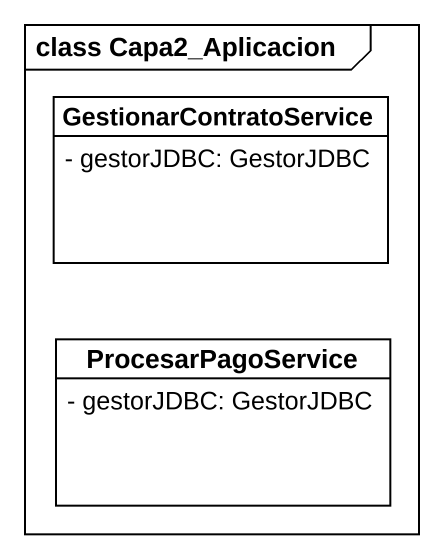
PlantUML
@startuml
mainframe class Capa2_Aplicacion
hide circle
hide empty members
skinparam classAttributeIconSize 0
class GestionarContratoService {
  - gestorJDBC: GestorJDBC
}
class ProcesarPagoService {
  - gestorJDBC: GestorJDBC
}
@enduml
